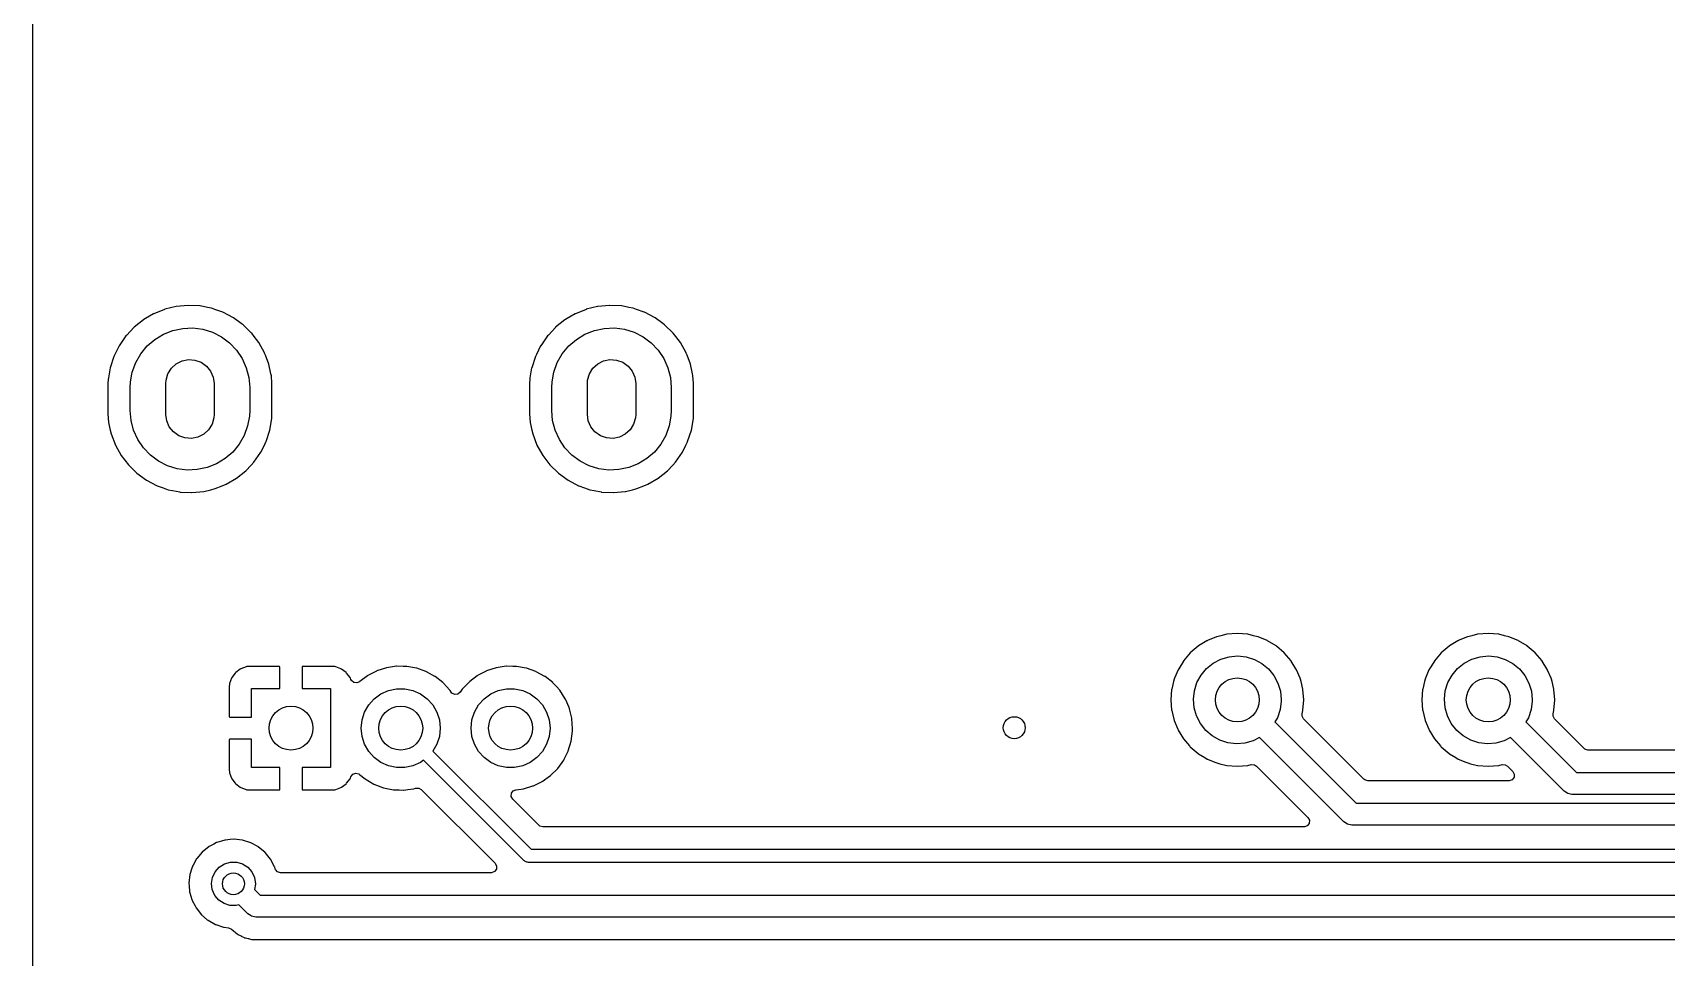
# Model space of a CAD drawing. Extents: x 123 to 292, y -246 to -33.
# Drawn here: x 122.94 to 160.14, y -226.47 to -205.4 of the extents above; entities that cross this region are included whole.
import ezdxf

# ---------------------------------------------------------------- set-up
doc = ezdxf.new("R2010")
doc.units = 0
doc.layers.add('BLACK', color=7, linetype='CONTINUOUS')

msp = doc.modelspace()

# ---------------------------------------------------------------- linework, layer by layer
at = {"layer": 'BLACK', "linetype": 'CONTINUOUS'}
for p, q in [((122.936, -245.999), (122.936, -33.9085)), ((126.071, -211.67), (125.942, -211.701)), ((126.201, -211.638), (126.071, -211.67)), ((126.206, -211.637), (126.201, -211.638)), ((126.201, -211.638), (126.201, -211.638)), ((126.475, -211.611), (126.206, -211.637)), ((126.48, -211.611), (126.475, -211.611)), ((126.742, -211.624), (126.48, -211.611)), ((126.48, -211.611), (126.48, -211.611)), ((126.746, -211.624), (126.742, -211.624)), ((126.742, -211.624), (126.742, -211.624)), ((126.751, -211.625), (126.746, -211.624)), ((126.914, -211.658), (126.751, -211.625)), ((126.751, -211.625), (126.751, -211.625)), ((127.012, -211.677), (126.914, -211.658)), ((127.086, -211.703), (127.012, -211.677)), ((135.671, -211.67), (135.542, -211.701)), ((135.801, -211.638), (135.671, -211.67)), ((135.806, -211.637), (135.801, -211.638)), ((135.801, -211.638), (135.801, -211.638)), ((136.075, -211.611), (135.806, -211.637)), ((136.08, -211.611), (136.075, -211.611)), ((136.342, -211.624), (136.08, -211.611)), ((136.08, -211.611), (136.08, -211.611)), ((136.346, -211.624), (136.342, -211.624)), ((136.342, -211.624), (136.342, -211.624)), ((136.351, -211.625), (136.346, -211.624)), ((136.514, -211.658), (136.351, -211.625)), ((136.351, -211.625), (136.351, -211.625)), ((136.612, -211.677), (136.514, -211.658)), ((136.686, -211.703), (136.612, -211.677)), ((125.457, -211.94), (125.245, -212.109)), ((125.469, -211.933), (125.457, -211.94)), ((125.509, -211.91), (125.469, -211.933)), ((125.691, -211.803), (125.509, -211.91)), ((125.695, -211.801), (125.691, -211.803)), ((125.938, -211.703), (125.695, -211.801)), ((125.942, -211.701), (125.938, -211.703)), ((125.938, -211.703), (125.938, -211.703)), ((127.264, -211.766), (127.086, -211.703)), ((127.268, -211.767), (127.264, -211.766)), ((127.264, -211.766), (127.264, -211.766)), ((127.508, -211.893), (127.268, -211.767)), ((127.512, -211.896), (127.508, -211.893)), ((127.684, -212.022), (127.512, -211.896)), ((127.727, -212.053), (127.684, -212.022)), ((135.057, -211.94), (134.845, -212.109)), ((135.069, -211.933), (135.057, -211.94)), ((135.109, -211.91), (135.069, -211.933)), ((135.291, -211.803), (135.109, -211.91)), ((135.295, -211.801), (135.291, -211.803)), ((135.538, -211.703), (135.295, -211.801)), ((135.542, -211.701), (135.538, -211.703)), ((135.538, -211.703), (135.538, -211.703)), ((136.864, -211.766), (136.686, -211.703)), ((136.868, -211.767), (136.864, -211.766)), ((136.864, -211.766), (136.864, -211.766)), ((137.108, -211.893), (136.868, -211.767)), ((137.112, -211.896), (137.108, -211.893)), ((137.284, -212.022), (137.112, -211.896)), ((137.327, -212.053), (137.284, -212.022)), ((125.06, -212.308), (124.905, -212.53)), ((125.079, -212.287), (125.06, -212.308)), ((125.242, -212.113), (125.079, -212.287)), ((125.245, -212.109), (125.242, -212.113)), ((125.543, -212.536), (125.717, -212.385)), ((125.717, -212.385), (125.913, -212.266)), ((125.913, -212.266), (126.127, -212.181)), ((126.127, -212.181), (126.352, -212.134)), ((126.352, -212.134), (126.582, -212.126)), ((126.582, -212.126), (126.81, -212.156)), ((126.81, -212.156), (127.03, -212.224)), ((127.03, -212.224), (127.235, -212.328)), ((127.235, -212.328), (127.419, -212.465)), ((127.921, -212.243), (127.727, -212.053)), ((127.924, -212.246), (127.921, -212.243)), ((127.982, -212.322), (127.924, -212.246)), ((127.924, -212.246), (127.924, -212.246)), ((128.086, -212.458), (127.982, -212.322)), ((134.66, -212.308), (134.505, -212.53)), ((134.679, -212.287), (134.66, -212.308)), ((134.842, -212.113), (134.679, -212.287)), ((134.845, -212.109), (134.842, -212.113)), ((135.143, -212.536), (135.317, -212.385)), ((135.317, -212.385), (135.513, -212.266)), ((135.513, -212.266), (135.727, -212.181)), ((135.727, -212.181), (135.952, -212.134)), ((135.952, -212.134), (136.182, -212.126)), ((136.182, -212.126), (136.41, -212.156)), ((136.41, -212.156), (136.63, -212.224)), ((136.63, -212.224), (136.835, -212.328)), ((136.835, -212.328), (137.019, -212.465)), ((137.521, -212.243), (137.327, -212.053)), ((137.524, -212.246), (137.521, -212.243)), ((137.582, -212.322), (137.524, -212.246)), ((137.524, -212.246), (137.524, -212.246)), ((137.686, -212.458), (137.582, -212.322)), ((124.785, -212.773), (124.7, -213.031)), ((124.806, -212.731), (124.785, -212.773)), ((124.903, -212.534), (124.806, -212.731)), ((124.905, -212.53), (124.903, -212.534)), ((124.903, -212.534), (124.903, -212.534)), ((125.283, -212.914), (125.397, -212.714)), ((125.397, -212.714), (125.543, -212.536)), ((127.419, -212.465), (127.578, -212.632)), ((127.578, -212.632), (127.706, -212.823)), ((128.217, -212.695), (128.086, -212.458)), ((128.219, -212.699), (128.217, -212.695)), ((128.237, -212.747), (128.219, -212.699)), ((128.219, -212.699), (128.219, -212.699)), ((128.313, -212.949), (128.237, -212.747)), ((134.385, -212.773), (134.3, -213.031)), ((134.406, -212.731), (134.385, -212.773)), ((134.503, -212.534), (134.406, -212.731)), ((134.505, -212.53), (134.503, -212.534)), ((134.503, -212.534), (134.503, -212.534)), ((134.883, -212.914), (134.997, -212.714)), ((134.997, -212.714), (135.143, -212.536)), ((137.019, -212.465), (137.178, -212.632)), ((137.178, -212.632), (137.306, -212.823)), ((137.817, -212.695), (137.686, -212.458)), ((137.819, -212.699), (137.817, -212.695)), ((137.837, -212.747), (137.819, -212.699)), ((137.819, -212.699), (137.819, -212.699)), ((137.913, -212.949), (137.837, -212.747)), ((124.699, -213.035), (124.659, -213.265)), ((124.7, -213.031), (124.699, -213.035)), ((124.699, -213.035), (124.699, -213.035)), ((125.164, -213.356), (125.205, -213.13)), ((125.205, -213.13), (125.283, -212.914)), ((126.016, -213.17), (126.094, -213.043)), ((126.094, -213.043), (126.204, -212.942)), ((126.204, -212.942), (126.337, -212.875)), ((126.337, -212.875), (126.483, -212.845)), ((126.483, -212.845), (126.632, -212.856)), ((126.632, -212.856), (126.773, -212.907)), ((126.773, -212.907), (126.895, -212.993)), ((126.895, -212.993), (126.988, -213.109)), ((126.988, -213.109), (127.048, -213.246)), ((127.706, -212.823), (127.801, -213.032)), ((127.801, -213.032), (127.859, -213.255)), ((128.314, -212.953), (128.313, -212.949)), ((128.362, -213.17), (128.314, -212.953)), ((128.314, -212.953), (128.314, -212.953)), ((134.299, -213.035), (134.259, -213.265)), ((134.3, -213.031), (134.299, -213.035)), ((134.299, -213.035), (134.299, -213.035)), ((134.764, -213.356), (134.805, -213.13)), ((134.805, -213.13), (134.883, -212.914)), ((135.616, -213.17), (135.694, -213.043)), ((135.694, -213.043), (135.804, -212.942)), ((135.804, -212.942), (135.937, -212.875)), ((135.937, -212.875), (136.083, -212.845)), ((136.083, -212.845), (136.232, -212.856)), ((136.232, -212.856), (136.373, -212.907)), ((136.373, -212.907), (136.495, -212.993)), ((136.495, -212.993), (136.588, -213.109)), ((136.588, -213.109), (136.648, -213.246)), ((137.306, -212.823), (137.401, -213.032)), ((137.401, -213.032), (137.459, -213.255)), ((137.914, -212.953), (137.913, -212.949)), ((137.962, -213.17), (137.914, -212.953)), ((137.914, -212.953), (137.914, -212.953)), ((124.654, -213.298), (124.649, -213.384)), ((124.649, -213.384), (124.649, -214.073)), ((124.659, -213.265), (124.654, -213.298)), ((125.158, -213.484), (125.164, -213.356)), ((125.158, -214.004), (125.158, -213.484)), ((125.968, -213.394), (125.974, -213.314)), ((125.968, -214.094), (125.968, -213.394)), ((125.974, -213.314), (126.016, -213.17)), ((127.048, -213.246), (127.068, -213.394)), ((127.068, -213.394), (127.068, -214.094)), ((127.859, -213.255), (127.878, -213.484)), ((127.878, -213.484), (127.878, -214.004)), ((128.372, -213.214), (128.362, -213.17)), ((128.372, -213.218), (128.372, -213.214)), ((128.384, -213.385), (128.372, -213.218)), ((128.386, -213.415), (128.384, -213.385)), ((128.386, -214.104), (128.386, -213.415)), ((134.254, -213.298), (134.249, -213.384)), ((134.249, -213.384), (134.249, -214.073)), ((134.259, -213.265), (134.254, -213.298)), ((134.758, -213.484), (134.764, -213.356)), ((134.758, -214.004), (134.758, -213.484)), ((135.568, -213.394), (135.574, -213.314)), ((135.568, -214.094), (135.568, -213.394)), ((135.574, -213.314), (135.616, -213.17)), ((136.648, -213.246), (136.668, -213.394)), ((136.668, -213.394), (136.668, -214.094)), ((137.459, -213.255), (137.478, -213.484)), ((137.478, -213.484), (137.478, -214.004)), ((137.972, -213.214), (137.962, -213.17)), ((137.972, -213.218), (137.972, -213.214)), ((137.984, -213.385), (137.972, -213.218)), ((137.987, -213.415), (137.984, -213.385)), ((137.987, -214.104), (137.987, -213.415)), ((124.649, -214.073), (124.65, -214.075)), ((124.65, -214.075), (124.65, -214.075)), ((124.65, -214.075), (124.658, -214.186)), ((124.658, -214.186), (124.664, -214.274)), ((124.664, -214.274), (124.665, -214.279)), ((124.665, -214.279), (124.665, -214.279)), ((124.665, -214.279), (124.704, -214.457)), ((125.177, -214.233), (125.158, -214.004)), ((125.235, -214.456), (125.177, -214.233)), ((125.988, -214.242), (125.968, -214.094)), ((126.048, -214.379), (125.988, -214.242)), ((127.062, -214.174), (127.02, -214.318)), ((127.068, -214.094), (127.062, -214.174)), ((127.872, -214.132), (127.831, -214.358)), ((127.878, -214.004), (127.872, -214.132)), ((128.336, -214.457), (128.382, -214.19)), ((128.382, -214.19), (128.386, -214.104)), ((134.249, -214.073), (134.25, -214.075)), ((134.25, -214.075), (134.258, -214.186)), ((134.25, -214.075), (134.25, -214.075)), ((134.258, -214.186), (134.264, -214.274)), ((134.264, -214.274), (134.265, -214.279)), ((134.265, -214.279), (134.265, -214.279)), ((134.265, -214.279), (134.304, -214.457)), ((134.777, -214.233), (134.758, -214.004)), ((134.835, -214.456), (134.777, -214.233)), ((135.588, -214.242), (135.568, -214.094)), ((135.648, -214.379), (135.588, -214.242)), ((136.662, -214.174), (136.62, -214.318)), ((136.668, -214.094), (136.662, -214.174)), ((137.472, -214.132), (137.431, -214.358)), ((137.478, -214.004), (137.472, -214.132)), ((137.936, -214.457), (137.982, -214.19)), ((137.982, -214.19), (137.987, -214.104)), ((124.704, -214.457), (124.723, -214.539)), ((124.723, -214.539), (124.819, -214.793)), ((125.33, -214.665), (125.235, -214.456)), ((126.141, -214.495), (126.048, -214.379)), ((126.263, -214.581), (126.141, -214.495)), ((126.404, -214.632), (126.263, -214.581)), ((126.553, -214.643), (126.404, -214.632)), ((126.699, -214.613), (126.553, -214.643)), ((126.832, -214.546), (126.699, -214.613)), ((126.942, -214.445), (126.832, -214.546)), ((127.02, -214.318), (126.942, -214.445)), ((127.753, -214.574), (127.639, -214.774)), ((127.831, -214.358), (127.753, -214.574)), ((128.251, -214.715), (128.336, -214.457)), ((134.304, -214.457), (134.323, -214.539)), ((134.323, -214.539), (134.419, -214.793)), ((134.93, -214.665), (134.835, -214.456)), ((135.741, -214.495), (135.648, -214.379)), ((135.863, -214.581), (135.741, -214.495)), ((136.004, -214.632), (135.863, -214.581)), ((136.153, -214.643), (136.004, -214.632)), ((136.299, -214.613), (136.153, -214.643)), ((136.432, -214.546), (136.299, -214.613)), ((136.542, -214.445), (136.432, -214.546)), ((136.62, -214.318), (136.542, -214.445)), ((137.353, -214.574), (137.239, -214.774)), ((137.431, -214.358), (137.353, -214.574)), ((137.851, -214.715), (137.936, -214.457)), ((124.819, -214.793), (124.95, -215.03)), ((125.458, -214.856), (125.33, -214.665)), ((125.617, -215.023), (125.458, -214.856)), ((125.801, -215.16), (125.617, -215.023)), ((127.493, -214.952), (127.319, -215.103)), ((127.639, -214.774), (127.493, -214.952)), ((127.976, -215.18), (128.131, -214.958)), ((128.131, -214.958), (128.213, -214.793)), ((128.213, -214.793), (128.249, -214.719)), ((128.249, -214.719), (128.251, -214.715)), ((128.249, -214.719), (128.249, -214.719)), ((134.419, -214.793), (134.55, -215.03)), ((135.058, -214.856), (134.93, -214.665)), ((135.217, -215.023), (135.058, -214.856)), ((135.401, -215.16), (135.217, -215.023)), ((137.093, -214.952), (136.919, -215.103)), ((137.239, -214.774), (137.093, -214.952)), ((137.576, -215.18), (137.731, -214.958)), ((137.731, -214.958), (137.813, -214.793)), ((137.813, -214.793), (137.849, -214.719)), ((137.849, -214.719), (137.851, -214.715)), ((137.849, -214.719), (137.849, -214.719)), ((124.95, -215.03), (125.115, -215.245)), ((125.115, -215.245), (125.309, -215.435)), ((126.006, -215.264), (125.801, -215.16)), ((126.226, -215.332), (126.006, -215.264)), ((126.454, -215.362), (126.226, -215.332)), ((126.684, -215.354), (126.454, -215.362)), ((126.909, -215.307), (126.684, -215.354)), ((127.123, -215.222), (126.909, -215.307)), ((127.319, -215.103), (127.123, -215.222)), ((127.579, -215.548), (127.791, -215.379)), ((127.791, -215.379), (127.912, -215.249)), ((127.912, -215.249), (127.973, -215.184)), ((127.973, -215.184), (127.976, -215.18)), ((127.973, -215.184), (127.973, -215.184)), ((134.55, -215.03), (134.715, -215.245)), ((134.715, -215.245), (134.909, -215.435)), ((135.606, -215.264), (135.401, -215.16)), ((135.826, -215.332), (135.606, -215.264)), ((136.054, -215.362), (135.826, -215.332)), ((136.284, -215.354), (136.054, -215.362)), ((136.509, -215.307), (136.284, -215.354)), ((136.723, -215.222), (136.509, -215.307)), ((136.919, -215.103), (136.723, -215.222)), ((137.179, -215.548), (137.391, -215.379)), ((137.391, -215.379), (137.512, -215.249)), ((137.512, -215.249), (137.573, -215.184)), ((137.573, -215.184), (137.576, -215.18)), ((137.573, -215.184), (137.573, -215.184)), ((125.309, -215.435), (125.528, -215.595)), ((125.528, -215.595), (125.768, -215.721)), ((125.768, -215.721), (125.772, -215.722)), ((125.772, -215.722), (125.772, -215.722)), ((125.772, -215.722), (125.905, -215.769)), ((125.905, -215.769), (126.024, -215.811)), ((127.094, -215.787), (127.253, -215.722)), ((127.253, -215.722), (127.341, -215.687)), ((127.341, -215.687), (127.345, -215.685)), ((127.341, -215.687), (127.341, -215.687)), ((127.345, -215.685), (127.579, -215.548)), ((134.909, -215.435), (135.128, -215.595)), ((135.128, -215.595), (135.368, -215.721)), ((135.368, -215.721), (135.372, -215.722)), ((135.372, -215.722), (135.372, -215.722)), ((135.372, -215.722), (135.505, -215.769)), ((135.505, -215.769), (135.624, -215.811)), ((136.694, -215.787), (136.853, -215.722)), ((136.853, -215.722), (136.941, -215.687)), ((136.941, -215.687), (136.945, -215.685)), ((136.941, -215.687), (136.941, -215.687)), ((136.945, -215.685), (137.179, -215.548)), ((126.024, -215.811), (126.122, -215.83)), ((126.122, -215.83), (126.285, -215.863)), ((126.285, -215.863), (126.285, -215.863)), ((126.285, -215.863), (126.29, -215.864)), ((126.29, -215.864), (126.294, -215.864)), ((126.294, -215.864), (126.294, -215.864)), ((126.294, -215.864), (126.556, -215.877)), ((126.556, -215.877), (126.556, -215.877)), ((126.556, -215.877), (126.561, -215.877)), ((126.561, -215.877), (126.83, -215.851)), ((126.83, -215.851), (126.835, -215.85)), ((126.835, -215.85), (126.995, -215.811)), ((126.835, -215.85), (126.835, -215.85)), ((126.995, -215.811), (127.094, -215.787)), ((135.624, -215.811), (135.722, -215.83)), ((135.722, -215.83), (135.885, -215.863)), ((135.885, -215.863), (135.885, -215.863)), ((135.885, -215.863), (135.89, -215.864)), ((135.89, -215.864), (135.894, -215.864)), ((135.894, -215.864), (135.894, -215.864)), ((135.894, -215.864), (136.156, -215.877)), ((136.156, -215.877), (136.156, -215.877)), ((136.156, -215.877), (136.161, -215.877)), ((136.161, -215.877), (136.43, -215.851)), ((136.43, -215.851), (136.435, -215.85)), ((136.435, -215.85), (136.595, -215.811)), ((136.435, -215.85), (136.435, -215.85)), ((136.595, -215.811), (136.694, -215.787)), ((150.126, -219.106), (149.996, -219.137)), ((150.131, -219.104), (150.126, -219.106)), ((150.126, -219.106), (150.126, -219.106)), ((150.368, -219.086), (150.131, -219.104)), ((150.605, -219.104), (150.368, -219.086)), ((150.61, -219.106), (150.605, -219.104)), ((150.74, -219.137), (150.61, -219.106)), ((150.61, -219.106), (150.61, -219.106)), ((155.841, -219.106), (155.711, -219.137)), ((155.846, -219.104), (155.841, -219.106)), ((155.841, -219.106), (155.841, -219.106)), ((156.083, -219.086), (155.846, -219.104)), ((156.32, -219.104), (156.083, -219.086)), ((156.325, -219.106), (156.32, -219.104)), ((156.455, -219.137), (156.325, -219.106)), ((156.325, -219.106), (156.325, -219.106)), ((149.479, -219.375), (149.298, -219.529)), ((149.483, -219.372), (149.479, -219.375)), ((149.677, -219.253), (149.483, -219.372)), ((149.483, -219.372), (149.483, -219.372)), ((149.681, -219.251), (149.677, -219.253)), ((149.686, -219.249), (149.681, -219.251)), ((149.896, -219.162), (149.686, -219.249)), ((149.686, -219.249), (149.686, -219.249)), ((149.9, -219.16), (149.896, -219.162)), ((149.896, -219.162), (149.896, -219.162)), ((149.996, -219.137), (149.9, -219.16)), ((150.836, -219.16), (150.74, -219.137)), ((150.84, -219.162), (150.836, -219.16)), ((151.05, -219.249), (150.84, -219.162)), ((150.84, -219.162), (150.84, -219.162)), ((151.055, -219.251), (151.05, -219.249)), ((151.05, -219.249), (151.05, -219.249)), ((151.059, -219.253), (151.055, -219.251)), ((151.253, -219.372), (151.059, -219.253)), ((151.257, -219.375), (151.253, -219.372)), ((151.253, -219.372), (151.253, -219.372)), ((151.438, -219.529), (151.257, -219.375)), ((155.194, -219.375), (155.013, -219.529)), ((155.198, -219.372), (155.194, -219.375)), ((155.392, -219.253), (155.198, -219.372)), ((155.198, -219.372), (155.198, -219.372)), ((155.396, -219.251), (155.392, -219.253)), ((155.401, -219.249), (155.396, -219.251)), ((155.611, -219.162), (155.401, -219.249)), ((155.401, -219.249), (155.401, -219.249)), ((155.615, -219.16), (155.611, -219.162)), ((155.611, -219.162), (155.611, -219.162)), ((155.711, -219.137), (155.615, -219.16)), ((156.551, -219.16), (156.455, -219.137)), ((156.555, -219.162), (156.551, -219.16)), ((156.765, -219.249), (156.555, -219.162)), ((156.555, -219.162), (156.555, -219.162)), ((156.77, -219.251), (156.765, -219.249)), ((156.765, -219.249), (156.765, -219.249)), ((156.774, -219.253), (156.77, -219.251)), ((156.968, -219.372), (156.774, -219.253)), ((156.972, -219.375), (156.968, -219.372)), ((156.968, -219.372), (156.968, -219.372)), ((157.153, -219.529), (156.972, -219.375)), ((127.8, -219.846), (127.68, -219.891)), ((127.816, -219.842), (127.8, -219.846)), ((127.867, -219.836), (127.816, -219.842)), ((127.873, -219.836), (127.867, -219.836)), ((128.55, -219.836), (127.873, -219.836)), ((128.558, -219.838), (128.55, -219.836)), ((128.56, -219.839), (128.558, -219.838)), ((128.564, -219.854), (128.56, -219.839)), ((128.564, -220.344), (128.564, -219.854)), ((129.074, -219.842), (129.072, -219.85)), ((129.072, -219.85), (129.072, -220.344)), ((129.075, -219.84), (129.074, -219.842)), ((129.09, -219.836), (129.075, -219.84)), ((129.763, -219.836), (129.09, -219.836)), ((129.769, -219.836), (129.763, -219.836)), ((129.82, -219.842), (129.769, -219.836)), ((129.836, -219.846), (129.82, -219.842)), ((129.956, -219.891), (129.836, -219.846)), ((131.219, -219.834), (130.99, -219.869)), ((131.225, -219.834), (131.219, -219.834)), ((131.374, -219.836), (131.225, -219.834)), ((131.225, -219.834), (131.225, -219.834)), ((131.451, -219.837), (131.374, -219.836)), ((131.456, -219.838), (131.451, -219.837)), ((131.674, -219.877), (131.456, -219.838)), ((131.456, -219.838), (131.456, -219.838)), ((133.719, -219.834), (133.49, -219.869)), ((133.725, -219.834), (133.719, -219.834)), ((133.874, -219.836), (133.725, -219.834)), ((133.725, -219.834), (133.725, -219.834)), ((133.951, -219.837), (133.874, -219.836)), ((133.956, -219.838), (133.951, -219.837)), ((134.174, -219.877), (133.956, -219.838)), ((133.956, -219.838), (133.956, -219.838)), ((149.141, -219.714), (149.033, -219.891)), ((149.144, -219.71), (149.141, -219.714)), ((149.141, -219.714), (149.141, -219.714)), ((149.298, -219.529), (149.144, -219.71)), ((149.668, -219.885), (149.82, -219.762)), ((149.82, -219.762), (149.993, -219.672)), ((149.993, -219.672), (150.181, -219.617)), ((150.181, -219.617), (150.375, -219.599)), ((150.375, -219.599), (150.569, -219.619)), ((150.569, -219.619), (150.756, -219.677)), ((150.756, -219.677), (150.927, -219.77)), ((150.927, -219.77), (151.078, -219.894)), ((151.592, -219.71), (151.438, -219.529)), ((151.595, -219.714), (151.592, -219.71)), ((151.703, -219.891), (151.595, -219.714)), ((151.595, -219.714), (151.595, -219.714)), ((154.856, -219.714), (154.748, -219.891)), ((154.859, -219.71), (154.856, -219.714)), ((154.856, -219.714), (154.856, -219.714)), ((155.013, -219.529), (154.859, -219.71)), ((155.383, -219.885), (155.535, -219.762)), ((155.535, -219.762), (155.708, -219.672)), ((155.708, -219.672), (155.896, -219.617)), ((155.896, -219.617), (156.09, -219.599)), ((156.09, -219.599), (156.284, -219.619)), ((156.284, -219.619), (156.471, -219.677)), ((156.471, -219.677), (156.642, -219.77)), ((156.642, -219.77), (156.793, -219.894)), ((157.307, -219.71), (157.153, -219.529)), ((157.31, -219.714), (157.307, -219.71)), ((157.418, -219.891), (157.31, -219.714)), ((157.31, -219.714), (157.31, -219.714)), ((127.42, -220.226), (127.416, -220.242)), ((127.465, -220.106), (127.42, -220.226)), ((127.473, -220.09), (127.465, -220.106)), ((127.55, -219.988), (127.473, -220.09)), ((127.562, -219.976), (127.55, -219.988)), ((127.664, -219.899), (127.562, -219.976)), ((127.68, -219.891), (127.664, -219.899)), ((129.972, -219.899), (129.956, -219.891)), ((130.074, -219.976), (129.972, -219.899)), ((130.086, -219.988), (130.074, -219.976)), ((130.163, -220.09), (130.086, -219.988)), ((130.171, -220.106), (130.163, -220.09)), ((130.182, -220.134), (130.171, -220.106)), ((130.195, -220.159), (130.182, -220.134)), ((130.249, -220.205), (130.195, -220.159)), ((130.319, -220.214), (130.249, -220.205)), ((130.379, -220.186), (130.319, -220.214)), ((130.38, -220.187), (130.379, -220.186)), ((130.389, -220.18), (130.38, -220.187)), ((130.561, -220.051), (130.389, -220.18)), ((130.565, -220.048), (130.561, -220.051)), ((130.561, -220.051), (130.561, -220.051)), ((130.569, -220.046), (130.565, -220.048)), ((130.766, -219.943), (130.569, -220.046)), ((130.77, -219.941), (130.766, -219.943)), ((130.766, -219.943), (130.766, -219.943)), ((130.99, -219.869), (130.77, -219.941)), ((131.679, -219.878), (131.674, -219.877)), ((131.674, -219.877), (131.674, -219.877)), ((131.684, -219.879), (131.679, -219.878)), ((131.892, -219.953), (131.684, -219.879)), ((131.684, -219.879), (131.684, -219.879)), ((131.897, -219.955), (131.892, -219.953)), ((131.892, -219.953), (131.892, -219.953)), ((131.902, -219.957), (131.897, -219.955)), ((132.096, -220.064), (131.902, -219.957)), ((131.902, -219.957), (131.902, -219.957)), ((132.1, -220.067), (132.096, -220.064)), ((132.096, -220.064), (132.096, -220.064)), ((132.104, -220.07), (132.1, -220.067)), ((132.278, -220.207), (132.104, -220.07)), ((132.104, -220.07), (132.104, -220.07)), ((132.282, -220.21), (132.278, -220.207)), ((132.278, -220.207), (132.278, -220.207)), ((132.369, -220.306), (132.282, -220.21)), ((132.842, -220.226), (132.76, -220.313)), ((132.88, -220.187), (132.842, -220.226)), ((132.889, -220.18), (132.88, -220.187)), ((133.061, -220.051), (132.889, -220.18)), ((133.065, -220.048), (133.061, -220.051)), ((133.061, -220.051), (133.061, -220.051)), ((133.069, -220.046), (133.065, -220.048)), ((133.266, -219.943), (133.069, -220.046)), ((133.27, -219.941), (133.266, -219.943)), ((133.266, -219.943), (133.266, -219.943)), ((133.49, -219.869), (133.27, -219.941)), ((134.179, -219.878), (134.174, -219.877)), ((134.174, -219.877), (134.174, -219.877)), ((134.184, -219.879), (134.179, -219.878)), ((134.392, -219.953), (134.184, -219.879)), ((134.184, -219.879), (134.184, -219.879)), ((134.397, -219.955), (134.392, -219.953)), ((134.392, -219.953), (134.392, -219.953)), ((134.402, -219.957), (134.397, -219.955)), ((134.596, -220.064), (134.402, -219.957)), ((134.402, -219.957), (134.402, -219.957)), ((134.6, -220.067), (134.596, -220.064)), ((134.596, -220.064), (134.596, -220.064)), ((134.604, -220.07), (134.6, -220.067)), ((134.778, -220.207), (134.604, -220.07)), ((134.604, -220.07), (134.604, -220.07)), ((134.782, -220.21), (134.778, -220.207)), ((134.778, -220.207), (134.778, -220.207)), ((134.869, -220.306), (134.782, -220.21)), ((148.916, -220.184), (148.875, -220.355)), ((148.929, -220.131), (148.916, -220.184)), ((148.939, -220.106), (148.929, -220.131)), ((149.018, -219.917), (148.939, -220.106)), ((149.02, -219.912), (149.018, -219.917)), ((149.018, -219.917), (149.018, -219.917)), ((149.033, -219.891), (149.02, -219.912)), ((149.39, -220.391), (149.449, -220.205)), ((149.449, -220.205), (149.543, -220.034)), ((149.543, -220.034), (149.668, -219.885)), ((151.078, -219.894), (151.201, -220.046)), ((151.201, -220.046), (151.293, -220.218)), ((151.293, -220.218), (151.349, -220.405)), ((151.716, -219.912), (151.703, -219.891)), ((151.718, -219.917), (151.716, -219.912)), ((151.797, -220.106), (151.718, -219.917)), ((151.718, -219.917), (151.718, -219.917)), ((151.807, -220.131), (151.797, -220.106)), ((151.82, -220.184), (151.807, -220.131)), ((151.861, -220.355), (151.82, -220.184)), ((154.631, -220.184), (154.59, -220.355)), ((154.644, -220.131), (154.631, -220.184)), ((154.654, -220.106), (154.644, -220.131)), ((154.733, -219.917), (154.654, -220.106)), ((154.735, -219.912), (154.733, -219.917)), ((154.733, -219.917), (154.733, -219.917)), ((154.748, -219.891), (154.735, -219.912)), ((155.105, -220.391), (155.164, -220.205)), ((155.164, -220.205), (155.258, -220.034)), ((155.258, -220.034), (155.383, -219.885)), ((156.793, -219.894), (156.916, -220.046)), ((156.916, -220.046), (157.008, -220.218)), ((157.008, -220.218), (157.064, -220.405)), ((157.431, -219.912), (157.418, -219.891)), ((157.433, -219.917), (157.431, -219.912)), ((157.435, -219.921), (157.433, -219.917)), ((157.433, -219.917), (157.433, -219.917)), ((157.512, -220.106), (157.435, -219.921)), ((157.522, -220.131), (157.512, -220.106)), ((157.535, -220.184), (157.522, -220.131)), ((157.576, -220.355), (157.535, -220.184)), ((127.416, -220.242), (127.41, -220.293)), ((127.41, -220.293), (127.41, -220.299)), ((127.41, -220.299), (127.41, -220.972)), ((127.918, -220.99), (127.918, -220.344)), ((127.918, -220.344), (128.564, -220.344)), ((129.072, -220.344), (129.718, -220.344)), ((129.718, -220.344), (129.718, -222.144)), ((130.59, -220.715), (130.716, -220.575)), ((130.716, -220.575), (130.868, -220.465)), ((130.868, -220.465), (131.04, -220.388)), ((131.04, -220.388), (131.224, -220.349)), ((131.224, -220.349), (131.412, -220.349)), ((131.412, -220.349), (131.596, -220.388)), ((131.596, -220.388), (131.768, -220.465)), ((131.768, -220.465), (131.92, -220.575)), ((131.92, -220.575), (132.046, -220.715)), ((132.431, -220.374), (132.369, -220.306)), ((132.438, -220.382), (132.431, -220.374)), ((132.441, -220.386), (132.438, -220.382)), ((132.463, -220.421), (132.441, -220.386)), ((132.441, -220.386), (132.441, -220.386)), ((132.484, -220.445), (132.463, -220.421)), ((132.547, -220.476), (132.484, -220.445)), ((132.618, -220.468), (132.547, -220.476)), ((132.673, -220.423), (132.618, -220.468)), ((132.72, -220.355), (132.673, -220.423)), ((132.76, -220.313), (132.72, -220.355)), ((133.09, -220.715), (133.216, -220.575)), ((133.216, -220.575), (133.368, -220.465)), ((133.368, -220.465), (133.54, -220.388)), ((133.54, -220.388), (133.724, -220.349)), ((133.724, -220.349), (133.912, -220.349)), ((133.912, -220.349), (134.096, -220.388)), ((134.096, -220.388), (134.268, -220.465)), ((134.268, -220.465), (134.42, -220.575)), ((134.42, -220.575), (134.546, -220.715)), ((134.931, -220.374), (134.869, -220.306)), ((134.938, -220.382), (134.931, -220.374)), ((135.064, -220.576), (134.938, -220.382)), ((135.066, -220.581), (135.064, -220.576)), ((135.15, -220.776), (135.066, -220.581)), ((135.066, -220.581), (135.066, -220.581)), ((148.873, -220.362), (148.855, -220.599)), ((148.855, -220.599), (148.873, -220.836)), ((148.875, -220.355), (148.873, -220.362)), ((149.368, -220.585), (149.39, -220.391)), ((149.384, -220.78), (149.368, -220.585)), ((151.349, -220.405), (151.368, -220.599)), ((151.368, -220.599), (151.368, -220.627)), ((151.863, -220.362), (151.861, -220.355)), ((151.881, -220.599), (151.863, -220.362)), ((151.863, -220.836), (151.881, -220.599)), ((154.588, -220.362), (154.57, -220.599)), ((154.57, -220.599), (154.588, -220.836)), ((154.59, -220.355), (154.588, -220.362)), ((155.083, -220.585), (155.105, -220.391)), ((155.099, -220.78), (155.083, -220.585)), ((157.064, -220.405), (157.083, -220.599)), ((157.083, -220.599), (157.083, -220.627)), ((157.578, -220.362), (157.576, -220.355)), ((157.596, -220.599), (157.578, -220.362)), ((157.578, -220.836), (157.596, -220.599)), ((127.41, -220.972), (127.414, -220.987)), ((130.438, -221.057), (130.496, -220.878)), ((130.496, -220.878), (130.59, -220.715)), ((132.046, -220.715), (132.14, -220.878)), ((132.14, -220.878), (132.198, -221.057)), ((132.938, -221.057), (132.996, -220.878)), ((132.996, -220.878), (133.09, -220.715)), ((134.546, -220.715), (134.64, -220.878)), ((134.64, -220.878), (134.698, -221.057)), ((135.156, -220.789), (135.15, -220.776)), ((135.157, -220.794), (135.156, -220.789)), ((135.168, -220.836), (135.157, -220.794)), ((135.157, -220.794), (135.157, -220.794)), ((135.212, -221.013), (135.168, -220.836)), ((148.873, -220.836), (148.875, -220.841)), ((148.875, -220.841), (148.875, -220.841)), ((148.875, -220.841), (148.9, -220.944)), ((148.9, -220.944), (148.929, -221.067)), ((149.438, -220.967), (149.384, -220.78)), ((149.527, -221.141), (149.438, -220.967)), ((151.343, -220.821), (151.282, -221.006)), ((151.368, -220.627), (151.343, -220.821)), ((151.843, -220.916), (151.861, -220.841)), ((151.843, -220.973), (151.843, -220.916)), ((151.877, -221.035), (151.843, -220.973)), ((151.861, -220.841), (151.863, -220.836)), ((151.861, -220.841), (151.861, -220.841)), ((154.588, -220.836), (154.59, -220.841)), ((154.59, -220.841), (154.59, -220.841)), ((154.59, -220.841), (154.615, -220.944)), ((154.615, -220.944), (154.644, -221.067)), ((155.153, -220.967), (155.099, -220.78)), ((155.242, -221.141), (155.153, -220.967)), ((157.058, -220.821), (156.997, -221.006)), ((157.083, -220.627), (157.058, -220.821)), ((157.558, -220.916), (157.576, -220.841)), ((157.558, -220.973), (157.558, -220.916)), ((157.592, -221.035), (157.558, -220.973)), ((157.576, -220.841), (157.578, -220.836)), ((157.576, -220.841), (157.576, -220.841)), ((127.414, -220.987), (127.416, -220.988)), ((127.416, -220.988), (127.424, -220.99)), ((127.424, -220.99), (127.918, -220.99)), ((130.418, -221.244), (130.438, -221.057)), ((130.438, -221.431), (130.418, -221.244)), ((132.198, -221.057), (132.218, -221.244)), ((132.218, -221.244), (132.198, -221.431)), ((132.918, -221.244), (132.938, -221.057)), ((132.938, -221.431), (132.918, -221.244)), ((134.698, -221.057), (134.718, -221.244)), ((134.718, -221.244), (134.698, -221.431)), ((135.199, -221.543), (135.23, -221.313)), ((135.213, -221.018), (135.212, -221.013)), ((135.224, -221.154), (135.213, -221.018)), ((135.213, -221.018), (135.213, -221.018)), ((135.231, -221.244), (135.224, -221.154)), ((135.23, -221.31), (135.231, -221.247)), ((135.23, -221.313), (135.23, -221.31)), ((135.231, -221.247), (135.231, -221.244)), ((135.231, -221.247), (135.231, -221.247)), ((148.929, -221.067), (148.931, -221.071)), ((148.931, -221.071), (148.931, -221.071)), ((148.931, -221.071), (149.013, -221.27)), ((149.013, -221.27), (149.02, -221.286)), ((149.02, -221.286), (149.022, -221.29)), ((149.022, -221.29), (149.141, -221.484)), ((149.649, -221.294), (149.527, -221.141)), ((149.797, -221.42), (149.649, -221.294)), ((151.282, -221.006), (151.226, -221.103)), ((151.226, -221.103), (153.076, -222.954)), ((153.25, -222.408), (151.877, -221.035)), ((154.644, -221.067), (154.646, -221.071)), ((154.646, -221.071), (154.646, -221.071)), ((154.646, -221.071), (154.728, -221.27)), ((154.728, -221.27), (154.735, -221.286)), ((154.735, -221.286), (154.737, -221.29)), ((154.737, -221.29), (154.856, -221.484)), ((155.364, -221.294), (155.242, -221.141)), ((155.512, -221.42), (155.364, -221.294)), ((156.997, -221.006), (156.941, -221.103)), ((156.941, -221.103), (158.092, -222.254)), ((158.265, -221.709), (157.592, -221.035)), ((127.412, -221.504), (127.41, -221.512)), ((127.41, -221.512), (127.41, -222.189)), ((127.413, -221.502), (127.412, -221.504)), ((127.428, -221.498), (127.413, -221.502)), ((127.918, -221.498), (127.428, -221.498)), ((127.918, -222.144), (127.918, -221.498)), ((130.496, -221.61), (130.438, -221.431)), ((130.59, -221.773), (130.496, -221.61)), ((132.14, -221.61), (132.051, -221.765)), ((132.198, -221.431), (132.14, -221.61)), ((132.996, -221.61), (132.938, -221.431)), ((133.09, -221.773), (132.996, -221.61)), ((134.64, -221.61), (134.546, -221.773)), ((134.698, -221.431), (134.64, -221.61)), ((135.132, -221.764), (135.199, -221.543)), ((149.141, -221.484), (149.141, -221.484)), ((149.141, -221.484), (149.144, -221.488)), ((149.144, -221.488), (149.277, -221.644)), ((149.277, -221.644), (149.289, -221.659)), ((149.289, -221.659), (149.298, -221.669)), ((149.298, -221.669), (149.479, -221.823)), ((149.968, -221.515), (149.797, -221.42)), ((150.153, -221.576), (149.968, -221.515)), ((150.347, -221.599), (150.153, -221.576)), ((150.542, -221.584), (150.347, -221.599)), ((150.73, -221.531), (150.542, -221.584)), ((150.874, -221.458), (150.73, -221.531)), ((152.796, -223.38), (150.874, -221.458)), ((154.856, -221.484), (154.856, -221.484)), ((154.856, -221.484), (154.859, -221.488)), ((154.859, -221.488), (154.992, -221.644)), ((154.992, -221.644), (155.004, -221.659)), ((155.004, -221.659), (155.013, -221.669)), ((155.013, -221.669), (155.194, -221.823)), ((155.683, -221.515), (155.512, -221.42)), ((155.868, -221.576), (155.683, -221.515)), ((156.062, -221.599), (155.868, -221.576)), ((156.257, -221.584), (156.062, -221.599)), ((156.445, -221.531), (156.257, -221.584)), ((156.589, -221.458), (156.445, -221.531)), ((157.811, -222.681), (156.589, -221.458)), ((158.286, -221.725), (158.265, -221.709)), ((130.716, -221.913), (130.59, -221.773)), ((130.868, -222.023), (130.716, -221.913)), ((131.04, -222.1), (130.868, -222.023)), ((131.768, -222.023), (131.596, -222.1)), ((131.836, -221.974), (131.768, -222.023)), ((134.121, -224.259), (131.836, -221.974)), ((132.051, -221.765), (134.289, -224.003)), ((133.216, -221.913), (133.09, -221.773)), ((133.368, -222.023), (133.216, -221.913)), ((133.54, -222.1), (133.368, -222.023)), ((134.268, -222.023), (134.096, -222.1)), ((134.42, -221.913), (134.268, -222.023)), ((134.546, -221.773), (134.42, -221.913)), ((134.894, -222.16), (135.029, -221.972)), ((135.029, -221.972), (135.039, -221.953)), ((135.039, -221.953), (135.13, -221.769)), ((135.13, -221.769), (135.132, -221.764)), ((135.13, -221.769), (135.13, -221.769)), ((149.479, -221.823), (149.483, -221.826)), ((149.483, -221.826), (149.483, -221.826)), ((149.483, -221.826), (149.629, -221.916)), ((149.629, -221.916), (149.681, -221.947)), ((149.681, -221.947), (149.686, -221.949)), ((149.686, -221.949), (149.686, -221.949)), ((149.686, -221.949), (149.86, -222.021)), ((149.86, -222.021), (149.9, -222.038)), ((149.9, -222.038), (149.967, -222.054)), ((149.967, -222.054), (150.126, -222.092)), ((150.126, -222.092), (150.126, -222.092)), ((150.126, -222.092), (150.131, -222.094)), ((150.131, -222.094), (150.368, -222.112)), ((150.368, -222.112), (150.605, -222.094)), ((150.605, -222.094), (150.61, -222.092)), ((150.61, -222.092), (150.685, -222.074)), ((150.61, -222.092), (150.61, -222.092)), ((150.685, -222.074), (150.756, -222.078)), ((150.756, -222.078), (150.804, -222.108)), ((155.194, -221.823), (155.198, -221.826)), ((155.198, -221.826), (155.198, -221.826)), ((155.198, -221.826), (155.344, -221.916)), ((155.344, -221.916), (155.396, -221.947)), ((155.396, -221.947), (155.401, -221.949)), ((155.401, -221.949), (155.401, -221.949)), ((155.401, -221.949), (155.575, -222.021)), ((155.575, -222.021), (155.615, -222.038)), ((155.615, -222.038), (155.682, -222.054)), ((155.682, -222.054), (155.841, -222.092)), ((155.841, -222.092), (155.841, -222.092)), ((155.841, -222.092), (155.846, -222.094)), ((155.846, -222.094), (156.083, -222.112)), ((156.083, -222.112), (156.32, -222.094)), ((156.32, -222.094), (156.325, -222.092)), ((156.325, -222.092), (156.4, -222.074)), ((156.325, -222.092), (156.325, -222.092)), ((156.4, -222.074), (156.471, -222.078)), ((156.471, -222.078), (156.519, -222.108)), ((158.354, -221.745), (158.286, -221.725)), ((165.871, -221.745), (158.354, -221.745)), ((127.41, -222.189), (127.41, -222.195)), ((127.41, -222.195), (127.416, -222.246)), ((127.416, -222.246), (127.42, -222.262)), ((127.42, -222.262), (127.465, -222.382)), ((127.465, -222.382), (127.473, -222.398)), ((127.473, -222.398), (127.55, -222.5)), ((128.564, -222.144), (127.918, -222.144)), ((128.564, -222.638), (128.564, -222.144)), ((129.718, -222.144), (129.072, -222.144)), ((129.072, -222.144), (129.072, -222.634)), ((130.086, -222.5), (130.163, -222.398)), ((130.163, -222.398), (130.171, -222.382)), ((130.171, -222.382), (130.183, -222.35)), ((130.183, -222.35), (130.226, -222.293)), ((130.226, -222.293), (130.292, -222.269)), ((130.292, -222.269), (130.362, -222.284)), ((130.362, -222.284), (130.382, -222.297)), ((130.382, -222.297), (130.507, -222.402)), ((130.507, -222.402), (130.707, -222.519)), ((131.224, -222.139), (131.04, -222.1)), ((131.412, -222.139), (131.224, -222.139)), ((131.596, -222.1), (131.412, -222.139)), ((133.724, -222.139), (133.54, -222.1)), ((133.912, -222.139), (133.724, -222.139)), ((134.096, -222.1), (133.912, -222.139)), ((134.344, -222.555), (134.537, -222.46)), ((134.537, -222.46), (134.542, -222.458)), ((134.537, -222.46), (134.537, -222.46)), ((134.542, -222.458), (134.73, -222.323)), ((134.73, -222.323), (134.894, -222.16)), ((150.804, -222.108), (151.976, -223.279)), ((153.271, -222.425), (153.25, -222.408)), ((153.339, -222.445), (153.271, -222.425)), ((156.552, -222.445), (153.339, -222.445)), ((156.519, -222.108), (156.641, -222.23)), ((156.561, -222.445), (156.552, -222.445)), ((156.628, -222.42), (156.561, -222.445)), ((156.67, -222.363), (156.628, -222.42)), ((156.641, -222.23), (156.675, -222.292)), ((156.675, -222.292), (156.67, -222.363)), ((158.092, -222.254), (177.8, -222.254)), ((127.55, -222.5), (127.562, -222.512)), ((127.562, -222.512), (127.664, -222.589)), ((127.664, -222.589), (127.68, -222.597)), ((127.68, -222.597), (127.8, -222.642)), ((127.8, -222.642), (127.816, -222.646)), ((127.816, -222.646), (127.867, -222.652)), ((127.867, -222.652), (127.873, -222.652)), ((127.873, -222.652), (128.546, -222.652)), ((128.546, -222.652), (128.561, -222.648)), ((128.561, -222.648), (128.562, -222.646)), ((128.562, -222.646), (128.564, -222.638)), ((129.072, -222.634), (129.076, -222.649)), ((129.076, -222.649), (129.078, -222.65)), ((129.078, -222.65), (129.086, -222.652)), ((129.086, -222.652), (129.763, -222.652)), ((129.763, -222.652), (129.769, -222.652)), ((129.769, -222.652), (129.82, -222.646)), ((129.82, -222.646), (129.836, -222.642)), ((129.836, -222.642), (129.956, -222.597)), ((129.956, -222.597), (129.972, -222.589)), ((129.972, -222.589), (130.074, -222.512)), ((130.074, -222.512), (130.086, -222.5)), ((130.707, -222.519), (130.924, -222.601)), ((130.924, -222.601), (130.929, -222.602)), ((130.929, -222.602), (130.929, -222.602)), ((130.929, -222.602), (130.962, -222.609)), ((130.962, -222.609), (131.151, -222.647)), ((131.151, -222.647), (131.28, -222.652)), ((131.28, -222.652), (131.377, -222.656)), ((131.377, -222.656), (131.377, -222.656)), ((131.377, -222.656), (131.382, -222.656)), ((131.382, -222.656), (131.387, -222.655)), ((131.387, -222.655), (131.48, -222.643)), ((131.387, -222.655), (131.387, -222.655)), ((131.48, -222.643), (131.612, -222.626)), ((131.612, -222.626), (131.617, -222.625)), ((131.617, -222.625), (131.651, -222.615)), ((131.617, -222.625), (131.617, -222.625)), ((131.651, -222.615), (131.661, -222.612)), ((131.661, -222.612), (131.732, -222.611)), ((131.732, -222.611), (131.786, -222.643)), ((131.786, -222.643), (133.467, -224.324)), ((133.834, -222.8), (133.839, -222.729)), ((133.868, -222.862), (133.834, -222.8)), ((133.839, -222.729), (133.881, -222.672)), ((133.881, -222.672), (133.941, -222.648)), ((133.941, -222.648), (133.948, -222.647)), ((133.948, -222.647), (134.112, -222.626)), ((134.112, -222.626), (134.117, -222.625)), ((134.117, -222.625), (134.329, -222.561)), ((134.117, -222.625), (134.117, -222.625)), ((134.329, -222.561), (134.334, -222.56)), ((134.334, -222.56), (134.344, -222.555)), ((157.892, -222.735), (157.811, -222.681)), ((157.988, -222.754), (157.892, -222.735)), ((177.696, -222.754), (157.988, -222.754)), ((157.988, -222.754), (157.988, -222.754)), ((134.463, -223.458), (133.868, -222.862)), ((153.076, -222.954), (177.23, -222.954)), ((134.484, -223.475), (134.463, -223.458)), ((134.552, -223.495), (134.484, -223.475)), ((151.887, -223.495), (134.552, -223.495)), ((151.896, -223.494), (151.887, -223.495)), ((151.962, -223.469), (151.896, -223.494)), ((152.005, -223.413), (151.962, -223.469)), ((151.976, -223.279), (152.01, -223.342)), ((152.01, -223.342), (152.005, -223.413)), ((152.877, -223.434), (152.796, -223.38)), ((152.796, -223.38), (152.796, -223.38)), ((152.973, -223.454), (152.877, -223.434)), ((177.126, -223.454), (152.973, -223.454)), ((126.953, -223.942), (126.799, -224.066)), ((127.063, -223.884), (126.953, -223.942)), ((127.123, -223.853), (127.063, -223.884)), ((127.128, -223.85), (127.123, -223.853)), ((127.123, -223.853), (127.123, -223.853)), ((127.237, -223.819), (127.128, -223.85)), ((127.312, -223.796), (127.237, -223.819)), ((127.318, -223.795), (127.312, -223.796)), ((127.312, -223.796), (127.312, -223.796)), ((127.324, -223.794), (127.318, -223.795)), ((127.433, -223.784), (127.324, -223.794)), ((127.324, -223.794), (127.324, -223.794)), ((127.515, -223.777), (127.433, -223.784)), ((127.521, -223.777), (127.515, -223.777)), ((127.706, -223.797), (127.521, -223.777)), ((127.521, -223.777), (127.521, -223.777)), ((127.712, -223.797), (127.706, -223.797)), ((127.706, -223.797), (127.706, -223.797)), ((127.901, -223.856), (127.712, -223.797)), ((128.075, -223.95), (127.901, -223.856)), ((128.079, -223.954), (128.075, -223.95)), ((128.221, -224.071), (128.079, -223.954)), ((128.079, -223.954), (128.079, -223.954)), ((126.669, -224.223), (126.59, -224.366)), ((126.672, -224.217), (126.669, -224.223)), ((126.669, -224.223), (126.669, -224.223)), ((126.799, -224.066), (126.672, -224.217)), ((127.304, -224.334), (127.44, -224.295)), ((127.44, -224.295), (127.582, -224.295)), ((127.582, -224.295), (127.718, -224.336)), ((128.227, -224.076), (128.221, -224.071)), ((128.231, -224.081), (128.227, -224.076)), ((128.26, -224.117), (128.231, -224.081)), ((128.231, -224.081), (128.231, -224.081)), ((128.352, -224.229), (128.26, -224.117)), ((128.445, -224.404), (128.352, -224.229)), ((133.467, -224.324), (133.501, -224.387)), ((134.138, -224.269), (134.121, -224.259)), ((134.152, -224.283), (134.138, -224.269)), ((134.171, -224.288), (134.152, -224.283)), ((134.188, -224.298), (134.171, -224.288)), ((134.208, -224.298), (134.188, -224.298)), ((134.227, -224.303), (134.208, -224.298)), ((175.674, -224.303), (134.227, -224.303)), ((134.289, -224.003), (175.673, -224.003)), ((126.517, -224.579), (126.495, -224.776)), ((126.562, -224.437), (126.517, -224.579)), ((126.575, -224.397), (126.562, -224.437)), ((126.577, -224.391), (126.575, -224.397)), ((126.575, -224.397), (126.575, -224.397)), ((126.59, -224.366), (126.577, -224.391)), ((127.008, -224.784), (127.03, -224.644)), ((127.03, -224.644), (127.09, -224.515)), ((127.09, -224.515), (127.184, -224.409)), ((127.184, -224.409), (127.304, -224.334)), ((127.718, -224.336), (127.837, -224.413)), ((127.837, -224.413), (127.929, -224.521)), ((127.929, -224.521), (127.988, -224.65)), ((127.988, -224.65), (128.008, -224.79)), ((128.447, -224.41), (128.445, -224.404)), ((128.459, -224.45), (128.447, -224.41)), ((128.447, -224.41), (128.447, -224.41)), ((128.465, -224.466), (128.459, -224.45)), ((128.511, -224.519), (128.465, -224.466)), ((128.579, -224.54), (128.511, -224.519)), ((133.378, -224.54), (128.579, -224.54)), ((133.387, -224.539), (133.378, -224.54)), ((133.454, -224.514), (133.387, -224.539)), ((133.496, -224.458), (133.454, -224.514)), ((133.501, -224.387), (133.496, -224.458)), ((126.495, -224.776), (126.495, -224.782)), ((126.495, -224.782), (126.499, -224.827)), ((126.499, -224.827), (126.511, -224.973)), ((126.511, -224.973), (126.518, -224.998)), ((126.518, -224.998), (126.561, -225.147)), ((127.026, -224.924), (127.008, -224.784)), ((127.084, -225.054), (127.026, -224.924)), ((127.175, -225.163), (127.084, -225.054)), ((128.008, -224.802), (127.989, -224.917)), ((127.989, -224.917), (128.12, -225.048)), ((128.008, -224.79), (128.008, -224.802)), ((128.12, -225.048), (184.744, -225.048)), ((126.561, -225.147), (126.566, -225.163)), ((126.566, -225.163), (126.569, -225.169)), ((126.569, -225.169), (126.633, -225.295)), ((126.633, -225.295), (126.656, -225.339)), ((126.656, -225.339), (126.779, -225.494)), ((127.293, -225.241), (127.175, -225.163)), ((127.428, -225.284), (127.293, -225.241)), ((127.57, -225.286), (127.428, -225.284)), ((127.633, -225.269), (127.57, -225.286)), ((127.839, -225.475), (127.633, -225.269)), ((126.779, -225.494), (126.784, -225.498)), ((126.784, -225.498), (126.784, -225.498)), ((126.784, -225.498), (126.913, -225.608)), ((126.913, -225.608), (126.93, -225.622)), ((126.93, -225.622), (127.102, -225.719)), ((127.102, -225.719), (127.108, -225.721)), ((127.108, -225.721), (127.285, -225.778)), ((127.285, -225.778), (127.285, -225.778)), ((127.285, -225.778), (127.29, -225.78)), ((127.29, -225.78), (127.297, -225.78)), ((127.297, -225.78), (127.297, -225.78)), ((127.297, -225.78), (127.394, -225.792)), ((127.394, -225.792), (127.46, -225.821)), ((127.908, -225.521), (127.839, -225.475)), ((127.839, -225.475), (127.839, -225.475)), ((127.92, -225.529), (127.908, -225.521)), ((128.016, -225.548), (127.92, -225.529)), ((174.094, -225.548), (128.016, -225.548)), ((127.46, -225.821), (127.498, -225.853)), ((127.498, -225.853), (127.505, -225.86)), ((127.505, -225.86), (127.511, -225.866)), ((127.511, -225.866), (127.514, -225.868)), ((127.514, -225.868), (127.533, -225.883)), ((127.533, -225.883), (127.537, -225.886)), ((127.537, -225.886), (127.564, -225.909)), ((127.564, -225.909), (127.592, -225.933)), ((127.592, -225.933), (127.599, -225.937)), ((127.599, -225.937), (127.604, -225.94)), ((127.604, -225.94), (127.609, -225.943)), ((127.609, -225.943), (127.615, -225.948)), ((127.615, -225.948), (127.621, -225.951)), ((127.621, -225.951), (127.681, -225.979)), ((127.681, -225.979), (127.685, -225.981)), ((127.685, -225.981), (127.75, -226.014)), ((127.75, -226.014), (127.757, -226.016)), ((127.757, -226.016), (127.763, -226.018)), ((127.763, -226.018), (127.768, -226.02)), ((127.768, -226.02), (127.775, -226.023)), ((127.775, -226.023), (127.782, -226.024)), ((127.782, -226.024), (127.782, -226.024)), ((127.782, -226.024), (127.846, -226.037)), ((127.846, -226.037), (127.851, -226.038)), ((127.851, -226.038), (127.922, -226.056)), ((127.922, -226.056), (127.927, -226.056)), ((127.927, -226.056), (127.927, -226.056)), ((127.927, -226.056), (127.933, -226.056)), ((127.933, -226.056), (127.933, -226.057)), ((127.933, -226.057), (127.937, -226.057)), ((127.937, -226.057), (127.941, -226.057)), ((127.941, -226.057), (127.948, -226.059)), ((127.948, -226.059), (128.026, -226.057)), ((128.026, -226.057), (128.029, -226.056)), ((128.029, -226.056), (165.677, -226.056))]:
    msp.add_line(p, q, dxfattribs=at)
at = {"layer": 'BLACK'}
for centre, radius in [((150.368, -220.599), 0.5), ((156.083, -220.599), 0.5), ((128.818, -221.244), 0.5), ((131.318, -221.244), 0.5), ((133.818, -221.244), 0.5), ((145.288, -221.234), 0.25), ((127.508, -224.79), 0.25)]:
    msp.add_circle(centre, radius, dxfattribs=at)

doc.saveas('drawing.dxf')
